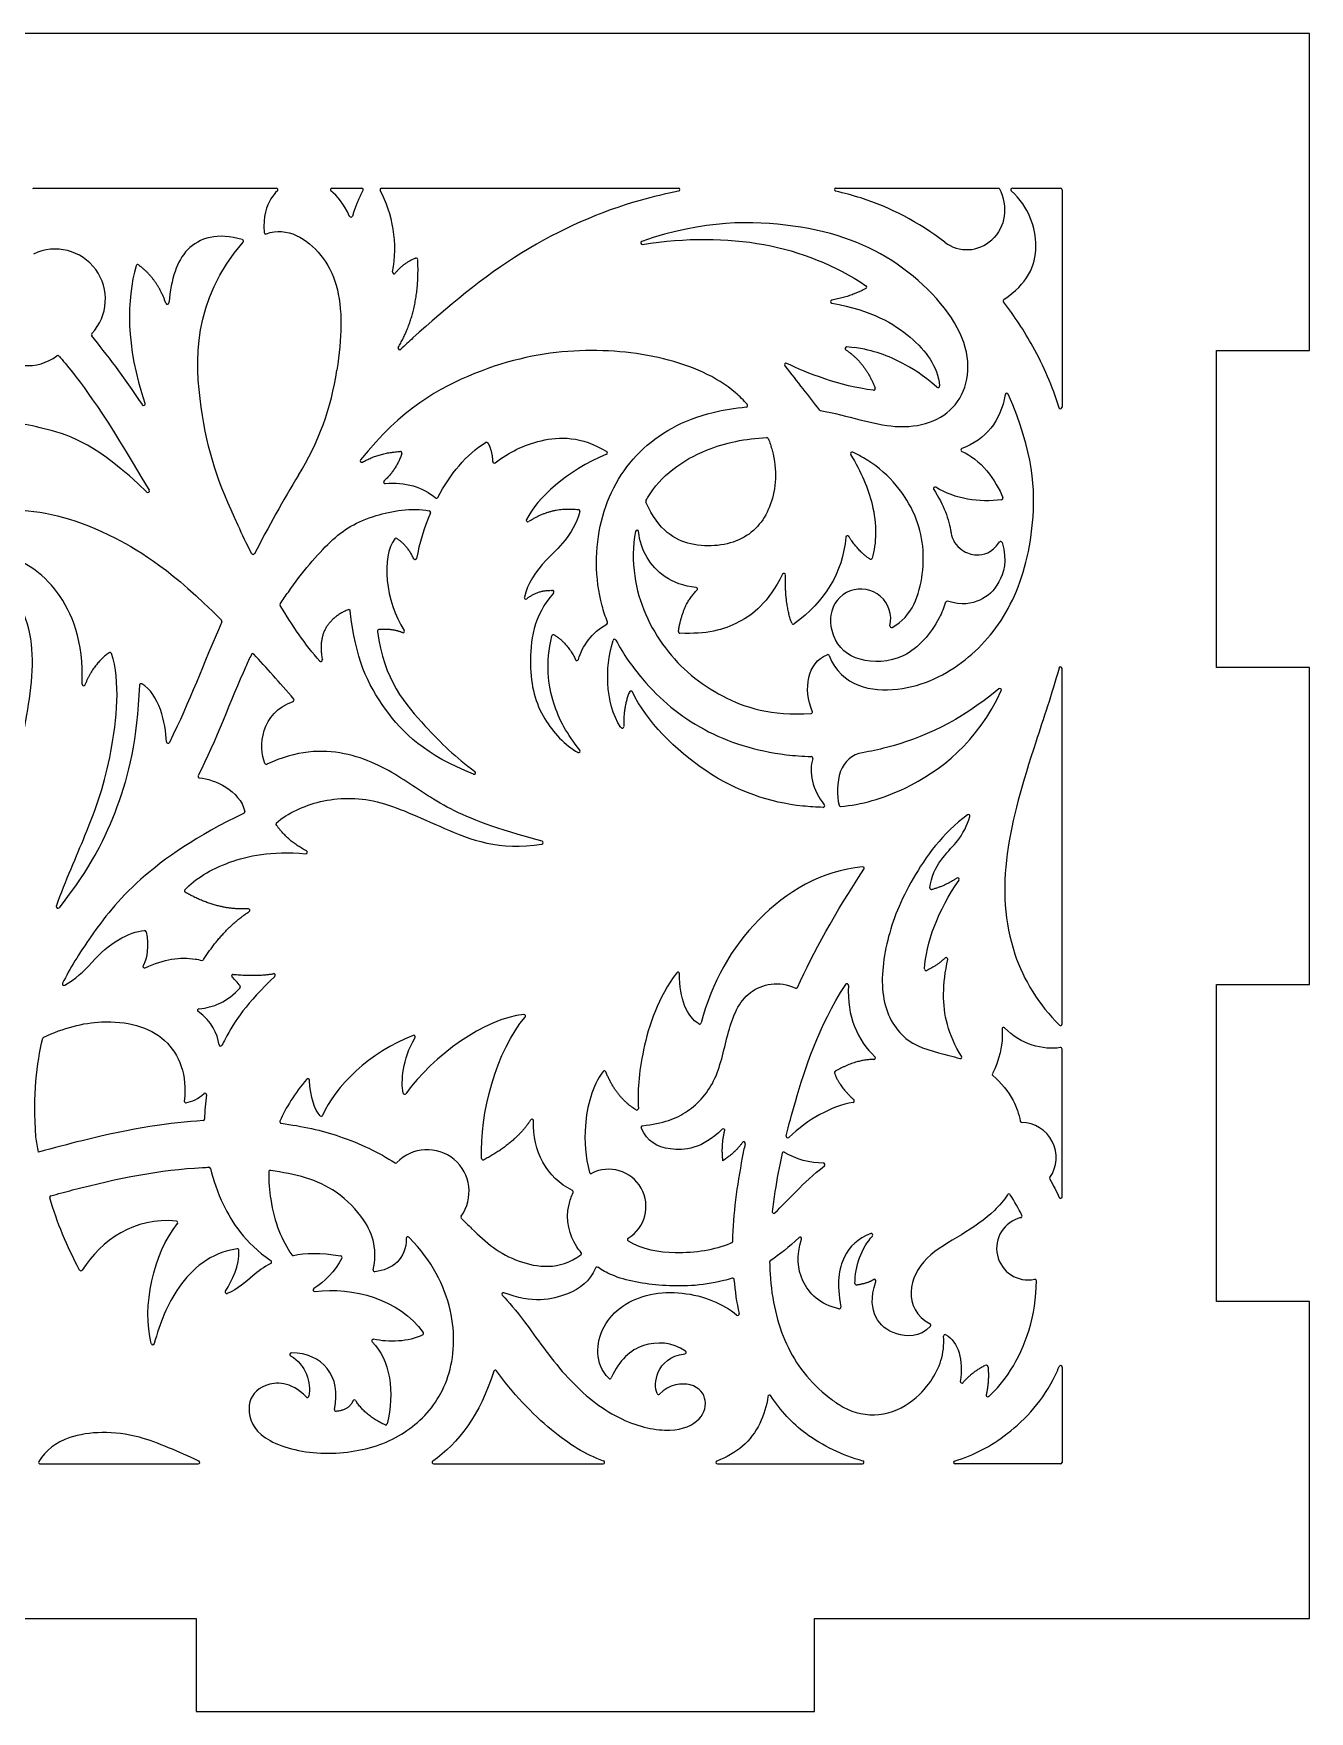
# Model space of a CAD drawing. Header units: millimetres. Extents: x -155 to 473, y -331 to 153.
# Drawn here: x 48.3 to 130.8, y -97.1 to 11.4 of the extents above; entities that cross this region are included whole.
import ezdxf

# ---------------------------------------------------------------- set-up
doc = ezdxf.new("R2010")
doc.units = ezdxf.units.MM
doc.header["$MEASUREMENT"] = 0
doc.layers.add('Layer 03', color=5, linetype='Continuous')

msp = doc.modelspace()

# ---------------------------------------------------------------- linework, layer by layer
at = {"layer": 'Layer 03'}
for p, q in [((130.81, 11.37), (-139.19, 11.37)), ((130.81, -9.13), (130.81, 11.37)), ((48.32, 1.37), (63.99, 1.37)), ((67.59, 1.37), (69.52, 1.37)), ((70.8, 1.37), (90, 1.37)), ((100.19, 1.37), (110.74, 1.37)), ((111.6, 1.37), (114.71, 1.37)), ((114.81, 1.27), (114.81, -12.8)), ((124.81, -29.63), (124.81, -9.13)), ((124.81, -9.13), (130.81, -9.13)), ((114.81, -52.68), (114.81, -29.69)), ((130.81, -29.63), (124.81, -29.63)), ((130.81, -50.13), (130.81, -29.63)), ((124.81, -70.63), (124.81, -50.13)), ((124.81, -50.13), (130.81, -50.13)), ((114.81, -63.85), (114.81, -54.3)), ((130.81, -70.63), (124.81, -70.63)), ((130.81, -91.13), (130.81, -70.63)), ((114.81, -74.87), (114.81, -81.03)), ((48.72, -81.13), (58.94, -81.13)), ((74.17, -81.13), (85.13, -81.13)), ((92.52, -81.13), (101.9, -81.13)), ((114.71, -81.13), (107.89, -81.13)), ((15.81, -91.13), (58.81, -91.13)), ((58.81, -91.13), (58.81, -97.13)), ((98.81, -97.13), (98.81, -91.13)), ((98.81, -91.13), (130.81, -91.13)), ((58.81, -97.13), (98.81, -97.13))]:
    msp.add_line(p, q, dxfattribs=at)
for centre, radius, start, end in [((48.32, 1.27), 0.1, 90, 148.2015), ((63.99, 1.27), 0.1, 311.7888, 90), ((67.59, 1.27), 0.1, 90, 232.4668), ((69.52, 1.27), 0.1, 330.3078, 90), ((70.8, 1.27), 0.1, 90, 208.4613), ((90, 1.27), 0.1, 280.6642, 90), ((100.19, 1.27), 0.1, 90, 257.5491), ((111.6, 1.27), 0.1, 90, 227.9545), ((114.71, 1.27), 0.1, 0, 90), ((68.82, -0.41), 0.1, 204.4991, 343.8139), ((61.77, -2.06), 0.1, 319.1226, 73.4499), ((63.31, -1.49), 0.1, 184.3287, 290.4892), ((87.66, -2.17), 0.1, 109.0751, 278.7732), ((108.66, -0.27), 2.34, 232.281, 313.3723), ((49.7, -5.81), 3.24, 316.7731, 115.6599), ((73.04, -3.26), 0.1, 3.0554, 110.6864), ((55.02, -3.67), 0.1, 54.6417, 164.7683), ((71.61, -4.07), 0.1, 169.0065, 321.9247), ((47.88, -6.87), 3.24, 146.5774, 306.4296), ((102.08, -5.02), 0.1, 300.4479, 56.5179), ((56.95, -6.04), 0.1, 199.1009, 354.3071), ((99.94, -5.97), 0.1, 100.6718, 259.8342), ((111.1, -5.92), 0.1, 124.4145, 217.5892), ((52.13, -8.1), 0.1, 136.7731, 218.706), ((49.86, -9.55), 0.1, 40.3209, 126.4296), ((71.97, -8.98), 0.1, 149.3574, 313.3472), ((100.88, -9), 0.1, 85.3307, 236.3787), ((50.12, -7.75), 17.99, 328.3115, 351.5062), ((96.97, -10.05), 0.1, 63.7431, 217.0263), ((102.63, -11.6), 0.1, 263.0923, 20.6532), ((106.79, -11.43), 0.1, 228.0296, 6.323), ((111.24, -11.99), 0.1, 23.6628, 169.8951), ((55.41, -12.58), 0.1, 213.5038, 19.0143), ((94.38, -12.69), 0.1, 275.3434, 41.0957), ((99.18, -12.9), 0.1, 217.8195, 259.2663), ((114.71, -12.8), 0.1, 197.2008, 0), ((77.58, -15.17), 0.1, 33.809, 120.8077), ((95.71, -14.86), 0.1, 21.773, 92.5887), ((69.51, -16.26), 0.1, 141.1656, 298.9631), ((72.02, -15.76), 0.1, 341.8229, 92.6223), ((85.31, -15.75), 0.1, 292.3494, 58.3658), ((101.23, -15.8), 0.1, 65.6545, 210.9052), ((108.36, -15.57), 0.1, 109.7366, 250.0749), ((78.09, -16.31), 0.1, 183.8018, 306.6995), ((55.69, -18.22), 0.1, 225.7959, 30.3786), ((71.03, -17.64), 0.1, 132.0193, 275.9664), ((106.59, -18.06), 0.1, 58.8678, 213.0083), ((73.87, -19.59), 0.1, 336.7378, 79.4674), ((74.35, -18.58), 0.1, 229.1006, 332.101), ((83.53, -19.52), 0.1, 344.5999, 82.5865), ((87.99, -18.89), 0.1, 152.1086, 204.5989), ((110.89, -18.68), 0.1, 277.8046, 20.6676), ((80.26, -20.1), 0.1, 152.8387, 303.0849), ((71.73, -21.37), 0.1, 59.07, 142.7137), ((87.32, -20.85), 0.1, 6.5957, 169.3321), ((100.93, -21.21), 0.1, 33.6021, 174.6044), ((109.34, -20.61), 1.74, 189.6255, 234.5389), ((110.84, -21.57), 0.1, 16.4759, 145.2782), ((62.49, -22.22), 0.1, 206.6107, 332.7532), ((72.97, -22.55), 0.1, 205.2763, 350.1642), ((102.43, -22.53), 0.1, 236.5248, 343.2697), ((96.83, -23.64), 0.1, 358.0737, 152.5243), ((81.85, -24.74), 0.1, 317.6123, 87.4937), ((91.13, -24.55), 0.1, 314.2013, 84.4176), ((101.79, -26.49), 1.94, 347.0207, 172.5384), ((64.32, -25.57), 0.1, 146.3133, 211.1931), ((68.68, -25.98), 0.1, 5.8878, 112.8598), ((80.13, -25.1), 0.1, 166.6476, 309.1446), ((107.38, -25.44), 0.1, 72.4018, 162.0216), ((60.38, -26.64), 0.1, 336.2753, 44.9029), ((85.33, -26.73), 0.1, 298.9763, 21.5698), ((97.42, -26.73), 0.1, 199.4735, 306.3404), ((103.78, -26.95), 0.1, 167.0207, 298.4499), ((70.63, -27.28), 0.1, 94.8941, 187.0788), ((72.19, -27.28), 0.1, 247.8434, 33.7997), ((81.91, -27.61), 0.1, 59.8979, 167.1151), ((85.87, -27.9), 0.1, 28.0153, 163.3182), ((90.1, -27.31), 0.1, 171.4376, 267.3211), ((53.23, -28.76), 0.1, 19.1856, 125.7), ((62.47, -28.83), 0.1, 42.5333, 154.2778), ((66.87, -29.15), 0.1, 220.9335, 10.983), ((83.44, -29.08), 0.1, 206.4452, 344.2075), ((99.65, -28.89), 0.1, 22.347, 111.9871), ((114.71, -29.69), 0.1, 0, 164.5274), ((51.53, -30.71), 0.1, 177.3374, 338.6289), ((55.24, -30.78), 0.1, 60.4453, 177.6291), ((86.93, -31.25), 0.1, 25.8679, 157.5996), ((110.79, -31.08), 0.1, 335.7068, 130.3119), ((65.04, -31.74), 0.1, 288.432, 40.5961), ((98.57, -32.5), 0.1, 273.4402, 23.0973), ((86.37, -33.46), 0.1, 213.8188, 2.8801), ((56.99, -34.43), 0.1, 181.3059, 333.7218), ((83.55, -35.03), 0.1, 241.892, 39.1589), ((98.59, -35.49), 0.1, 342.2497, 88.6649), ((102.21, -36.93), 1.82, 99.7845, 160.8296), ((59.03, -36.67), 0.1, 153.0698, 265.7414), ((63.35, -35.79), 0.1, 203.3949, 295.602), ((76.78, -36.43), 0.1, 248.7955, 53.7262), ((61.86, -38.95), 0.1, 295.7546, 13.9041), ((99.36, -38.57), 0.1, 269.7008, 38.6449), ((100.49, -38.52), 0.1, 192.6796, 275.2709), ((64.07, -39.74), 0.1, 130.2907, 215.586), ((108.76, -39.24), 0.1, 339.7509, 125.7872), ((81.16, -40.95), 0.1, 279.5609, 75.0819), ((65.9, -41.57), 0.1, 265.037, 63.5409), ((101.92, -42.62), 0.1, 326.2446, 95.2545), ((108.06, -43.33), 0.1, 324.3028, 124.0426), ((58.15, -44.07), 0.1, 136.963, 240.0517), ((106.36, -43.89), 0.1, 173.1976, 284.887), ((49.86, -45.1), 0.1, 159.9794, 322.0687), ((62.19, -45.33), 0.1, 303.0434, 93.4121), ((55.47, -46.74), 0.1, 12.1745, 93.4895), ((46.71, -44.06), 7.09, 300.4816, 319.0746), ((59.21, -48.47), 0.1, 255.9378, 327.9544), ((107.32, -48.48), 0.1, 348.2362, 134.4955), ((55.47, -48.96), 0.1, 151.9041, 295.1482), ((61.2, -49.57), 0.1, 84.5672, 226.5366), ((63.83, -49.52), 0.1, 313.7394, 99.3885), ((89.97, -49.43), 0.1, 358.979, 142.4769), ((106.02, -49.13), 0.1, 177.2069, 296.2949), ((50.26, -50.09), 0.1, 153.5609, 300.4816), ((61.57, -50.28), 0.1, 318.5832, 38.0477), ((97.61, -50.27), 0.1, 243.8135, 335.4003), ((100.9, -50.18), 0.1, 356.3876, 147.3503), ((59, -51.79), 0.1, 94.3148, 233.9027), ((80.02, -52.17), 0.1, 318.9012, 95.4491), ((91.37, -52.59), 0.1, 239.3064, 345.3633), ((111.03, -53), 0.1, 43.7278, 185.3094), ((114.71, -52.68), 0.1, 225.3044, 360), ((48.99, -53.63), 0.1, 115.4631, 166.3638), ((60.39, -54.01), 0.1, 189.353, 334.7005), ((72.88, -53.51), 0.1, 329.6052, 111.1495), ((114.71, -54.3), 0.1, 0, 99.1147), ((102.64, -54.87), 0.1, 270.7017, 47.0205), ((108.23, -54.82), 0.1, 252.3182, 33.3179), ((66.04, -56.31), 0.1, 2.0863, 139.5211), ((85.21, -55.81), 0.1, 22.2819, 143.1307), ((100.19, -55.82), 0.1, 120.2351, 199.1769), ((110.4, -55.94), 0.1, 152.7941, 230.3869), ((59.38, -57.26), 0.1, 351.0283, 131.6577), ((72.29, -57.13), 0.1, 190.2713, 324.1766), ((58.14, -57.67), 0.1, 173.1245, 277.8615), ((87.31, -58.15), 0.1, 238.2711, 3.4429), ((101.28, -57.66), 0.1, 279.3868, 47.7028), ((59.25, -58.83), 0.1, 273.1815, 359.5153), ((64.32, -59), 0.1, 156.3739, 262.5908), ((66.9, -58.55), 0.1, 221.2747, 337.4761), ((80.52, -58.94), 0.1, 358.9867, 146.9471), ((87.68, -59.36), 0.1, 96.2801, 204.8624), ((92.9, -59.56), 0.1, 345.7259, 135.1011), ((112.21, -58.94), 0.1, 191.3542, 268.9032), ((112.16, -61.31), 2.27, 325.2179, 88.9032), ((94.23, -60.4), 0.1, 348.1489, 144.0973), ((97.07, -59.94), 0.1, 166.0822, 312.9005), ((71.72, -61.58), 0.1, 237.6431, 316.1743), ((73.75, -63.52), 2.71, 324.1187, 136.1743), ((77.37, -61.37), 0.1, 182.9536, 297.8123), ((96.8, -61.06), 0.1, 59.1804, 167.5314), ((99.38, -61.77), 0.1, 308.734, 92.1289), ((59.64, -62.04), 0.1, 13.7812, 91.9731), ((63.61, -62.24), 0.1, 81.7183, 178.8353), ((64.16, -68.8), 6.41, 54.7671, 74.3268), ((84.34, -62.25), 0.1, 194.0562, 297.3353), ((85.49, -64.48), 2.41, 301.6111, 117.3353), ((114.11, -62.66), 0.1, 145.2179, 209.8265), ((49.44, -63.89), 0.1, 105.6435, 196.8169), ((83.1, -63.54), 0.1, 333.1314, 63.7782), ((111.37, -63.77), 0.1, 33.9858, 146.9053), ((114.71, -63.85), 0.1, 203.5783, 360), ((96.17, -64.83), 0.1, 173.5366, 314.1167), ((112.13, -65.11), 0.1, 283.1811, 25.1714), ((57.52, -65.53), 0.1, 320.8706, 83.9555), ((76.03, -65.17), 0.1, 144.1187, 225.3415), ((112.62, -67.19), 2.04, 103.1811, 281.6591), ((61.48, -67.32), 0.1, 2.5849, 98.1599), ((72.5, -66.54), 0.1, 44.5713, 180.6415), ((86.8, -66.62), 0.1, 121.6111, 237.2433), ((93.42, -66.73), 0.1, 292.4544, 358.8362), ((97.87, -66.56), 0.1, 343.4765, 134.2919), ((102.48, -66.32), 0.1, 316.8344, 111.6315), ((63.59, -68.08), 0.1, 297.2494, 54.4537), ((65.08, -67.55), 0.1, 213.8743, 282.0603), ((68.15, -67.77), 0.1, 331.9078, 80.0186), ((83.63, -67.53), 0.1, 306.3479, 39.4981), ((96, -68.07), 0.1, 122.9349, 181.0717), ((51.36, -68.54), 0.1, 208.4659, 326.6815), ((70.36, -68.6), 0.1, 166.9936, 276.3067), ((84.72, -68.5), 0.1, 56.6016, 157.8709), ((93.51, -69.22), 0.1, 5.4554, 106.6189), ((102.67, -69.29), 0.1, 341.4053, 122.4866), ((113.05, -69.29), 0.1, 359.9474, 101.6591), ((60.78, -70.01), 0.1, 146.7876, 291.8861), ((66.48, -69.87), 0.1, 122.9349, 277.3391), ((78.68, -70.15), 0.1, 68.7272, 224.2896), ((101.52, -69.46), 0.1, 181.2383, 277.7996), ((93.84, -71.43), 0.1, 230.2012, 11.4416), ((100.4, -71), 0.1, 258.4052, 10.0999), ((73.42, -72.69), 0.1, 297.1686, 36.0697), ((106.23, -72.15), 0.1, 317.1619, 62.6861), ((56.01, -73.32), 0.1, 194.8447, 344.9105), ((70.26, -73.17), 0.1, 78.2815, 226.4044), ((107.25, -72.86), 0.1, 60.7456, 183.5313), ((64.97, -74.05), 0.1, 90.3576, 239.478), ((90.4, -73.91), 0.1, 275.2647, 55.0395), ((109.92, -74.84), 0.1, 5.6504, 115.3584), ((114.71, -74.87), 0.1, 0, 157.9616), ((78.16, -75.16), 0.1, 34.91, 162.3697), ((85.57, -75.52), 0.1, 224.5195, 335.4434), ((108.33, -75.8), 0.1, 171.1056, 320.1518), ((66, -76.73), 0.1, 223.7975, 349.9961), ((69.04, -77.09), 0.1, 32.9147, 156.9816), ((88.71, -76.55), 0.1, 200.0082, 316.0104), ((95.89, -76.77), 0.1, 33.1985, 172.5452), ((110, -76.68), 0.1, 167.6322, 312.1558), ((67.85, -77.63), 0.1, 168.1264, 275.2742), ((102.58, -73.97), 3.98, 236.5913, 306.0852), ((71.07, -78.5), 0.1, 246.5164, 345.6908), ((48.72, -81.03), 0.1, 150.633, 270), ((58.94, -81.03), 0.1, 270, 66.1365), ((74.17, -81.03), 0.1, 124.7426, 270), ((85.13, -81.03), 0.1, 270, 70.423), ((92.52, -81.03), 0.1, 110.6212, 270), ((101.9, -81.03), 0.1, 270, 74.6943), ((107.89, -81.03), 0.1, 106.3037, 270), ((114.71, -81.03), 0.1, 270, 0)]:
    msp.add_arc(centre, radius, start, end, dxfattribs=at)
for points, knots in [([(64.06, 1.19), (63.91, 1.05), (63.46, 0.51), (63.13, -0.43), (63.21, -1.5)], [2144.690807, 2144.690807, 2144.690807, 2144.690807, 2145.695254, 2147.992646, 2147.992646, 2147.992646, 2147.992646]), ([(90.01, 1.17), (89.19, 1.01), (85.82, 0.22), (79.76, -2.39), (74.71, -6.58), (72.3, -8.81), (72.04, -9.05)], [765.56584, 765.56584, 765.56584, 765.56584, 768.354658, 776.842623, 785.330588, 786.380457, 786.380457, 786.380457, 786.380457]), ([(107.23, -2.13), (105.52, -0.8), (103.17, 0.39), (100.72, 1.05), (100.17, 1.17)], [316.479985, 316.479985, 316.479985, 316.479985, 323.864315, 325.948767, 325.948767, 325.948767, 325.948767]), ([(111.05, -5.84), (112.56, -4.8), (113.6, -2.74), (112.69, 0.15), (111.53, 1.19)], [237.406806, 237.406806, 237.406806, 237.406806, 242.282418, 246.544794, 246.544794, 246.544794, 246.544794]), ([(99.16, -13), (100.98, -13.34), (104.32, -14.58), (108.48, -13.2), (109.29, -8.38), (104.38, -3.06), (98.27, -0.75), (91.65, -0.68), (87.63, -2.07)], [1007.44529, 1007.44529, 1007.44529, 1007.44529, 1013.396187, 1019.950998, 1026.50581, 1033.060621, 1039.615432, 1045.667005, 1045.667005, 1045.667005, 1045.667005]), ([(61.79, -1.96), (60.21, -1.49), (57.91, -2.15), (57.2, -4.47), (57.05, -6.05)], [2196.34974, 2196.34974, 2196.34974, 2196.34974, 2200.399784, 2204.178365, 2204.178365, 2204.178365, 2204.178365]), ([(62.4, -22.27), (62.08, -21.64), (60.36, -18.02), (58.89, -13.87), (58.55, -5.92), (61.84, -2.12)], [2173.500449, 2173.500449, 2173.500449, 2173.500449, 2175.60632, 2185.929996, 2196.150201, 2196.150201, 2196.150201, 2196.150201]), ([(63.35, -1.58), (64.68, -1.09), (67.37, -2.72), (68.37, -6.14), (68.07, -9.35), (67.91, -10.41)], [2148.177931, 2148.177931, 2148.177931, 2148.177931, 2153.721946, 2159.436628, 2161.94821, 2161.94821, 2161.94821, 2161.94821]), ([(99.92, -6.07), (102.52, -6.54), (105.35, -8.22), (106.75, -10.13), (106.89, -11.42)], [1064.238309, 1064.238309, 1064.238309, 1064.238309, 1069.05698, 1073.919966, 1073.919966, 1073.919966, 1073.919966]), ([(114.62, -12.83), (114.19, -11.44), (113.19, -9.11), (111.73, -6.9), (111.02, -5.98)], [264.408416, 264.408416, 264.408416, 264.408416, 269.09487, 272.782065, 272.782065, 272.782065, 272.782065]), ([(49.94, -9.49), (50.07, -9.64), (51.46, -11.31), (52.83, -13.16), (55.77, -18.17)], [4048.428585, 4048.428585, 4048.428585, 4048.428585, 4048.930999, 4053.808042, 4053.808042, 4053.808042, 4053.808042]), ([(94.46, -12.62), (94.22, -12.35), (92.84, -10.97), (89.2, -9.4), (83.27, -8.88), (77.17, -10.07), (72.07, -12.92), (69.44, -16.2)], [1498.111236, 1498.111236, 1498.111236, 1498.111236, 1499.344407, 1504.773567, 1510.202727, 1515.631887, 1520.831617, 1520.831617, 1520.831617, 1520.831617]), ([(106.72, -11.5), (105.82, -10.69), (104.27, -9.8), (103, -9.27), (101.8, -8.97), (100.88, -8.9)], [987.933578, 987.933578, 987.933578, 987.933578, 990.243412, 992.710435, 994.872307, 994.872307, 994.872307, 994.872307]), ([(85.42, -26.69), (85.28, -26.35), (84.58, -24.25), (84.61, -19.95), (87.14, -15.37), (90.84, -13.31), (93.65, -12.85), (94.39, -12.78)], [1474.645699, 1474.645699, 1474.645699, 1474.645699, 1475.963887, 1482.518698, 1489.073509, 1495.62832, 1497.891757, 1497.891757, 1497.891757, 1497.891757]), ([(99.74, -28.85), (100.57, -30.88), (104.44, -31.56), (108.78, -29.35), (111.7, -25.81), (113.2, -20.7), (112.99, -15.73), (111.33, -11.95)], [1972.35289, 1972.35289, 1972.35289, 1972.35289, 1977.574821, 1982.872896, 1988.17097, 1993.469044, 1998.62629, 1998.62629, 1998.62629, 1998.62629]), ([(55.62, -18.29), (52.43, -15.19), (48.89, -14.07), (46.71, -13.67), (45.48, -13.76)], [4054.095293, 4054.095293, 4054.095293, 4054.095293, 4060.035044, 4066.079447, 4066.079447, 4066.079447, 4066.079447]), ([(78.15, -16.39), (79.07, -15.71), (80.91, -14.73), (83.72, -14.65), (85.36, -15.66)], [1536.845362, 1536.845362, 1536.845362, 1536.845362, 1540.818891, 1544.873333, 1544.873333, 1544.873333, 1544.873333]), ([(87.9, -18.85), (87.93, -18.78), (88.78, -17.26), (91.35, -15.43), (94.35, -14.82), (95.71, -14.76)], [301.99593, 301.99593, 301.99593, 301.99593, 302.217477, 307.223859, 311.111945, 311.111945, 311.111945, 311.111945]), ([(95.81, -14.82), (95.91, -15.08), (96.43, -16.64), (96.21, -19.26), (94.39, -21.61), (90.84, -22.02), (88.75, -20.8), (87.9, -18.94)], [311.235541, 311.235541, 311.235541, 311.235541, 312.289504, 317.718665, 323.147825, 328.576986, 333.583666, 333.583666, 333.583666, 333.583666]), ([(101.14, -15.85), (101.81, -16.97), (102.86, -19.37), (102.81, -21.61), (102.53, -22.56)], [2063.414553, 2063.414553, 2063.414553, 2063.414553, 2067.270322, 2072.043353, 2072.043353, 2072.043353, 2072.043353]), ([(103.83, -27.04), (105.14, -26.32), (106.09, -23.45), (105.64, -19.52), (103.28, -16.72), (101.51, -15.82), (101.27, -15.71)], [2047.606147, 2047.606147, 2047.606147, 2047.606147, 2052.370287, 2057.376669, 2062.383051, 2063.161043, 2063.161043, 2063.161043, 2063.161043]), ([(39.36, -25.66), (39.02, -25.07), (38.92, -22.92), (40.92, -19.9), (47.27, -19.04), (52.51, -20.38), (57.26, -23.37), (60.45, -26.57)], [2811.128712, 2811.128712, 2811.128712, 2811.128712, 2815.182727, 2822.862115, 2830.541503, 2838.220892, 2843.621387, 2843.621387, 2843.621387, 2843.621387]), ([(64.24, -25.52), (64.42, -25.25), (65.5, -23.69), (67.55, -21.19), (69.83, -19.79), (72.74, -19.28), (73.89, -19.49)], [1108.322848, 1108.322848, 1108.322848, 1108.322848, 1109.324871, 1114.48013, 1119.635389, 1123.72159, 1123.72159, 1123.72159, 1123.72159]), ([(83.62, -19.55), (83.18, -21.15), (81.31, -22.56), (80.24, -24.2), (80.04, -25.07)], [1555.76725, 1555.76725, 1555.76725, 1555.76725, 1559.341875, 1562.625466, 1562.625466, 1562.625466, 1562.625466]), ([(87.22, -20.83), (87.05, -21.77), (87.01, -24.57), (88.92, -28.66), (92.59, -31.69), (95.99, -32.76), (98.58, -32.6)], [1949.602609, 1949.602609, 1949.602609, 1949.602609, 1952.336793, 1957.343176, 1962.349558, 1967.265334, 1967.265334, 1967.265334, 1967.265334]), ([(91.14, -24.45), (89.5, -24.29), (88, -22.99), (87.49, -21.46), (87.42, -20.84)], [1943.230777, 1943.230777, 1943.230777, 1943.230777, 1947.184884, 1949.31858, 1949.31858, 1949.31858, 1949.31858]), ([(110.94, -21.54), (111.29, -22.74), (110.77, -24.37), (109.64, -25.35), (108.34, -25.64), (107.41, -25.34)], [2019.85045, 2019.85045, 2019.85045, 2019.85045, 2022.097445, 2024.469335, 2026.764372, 2026.764372, 2026.764372, 2026.764372]), ([(108.33, -22.02), (108.66, -22.25), (109.39, -22.45), (110.26, -22.23), (110.76, -21.51)], [2016.431279, 2016.431279, 2016.431279, 2016.431279, 2017.710624, 2019.625647, 2019.625647, 2019.625647, 2019.625647]), ([(51.43, -30.7), (51.56, -27.92), (49.9, -24), (46.5, -22.11), (44.06, -22), (43.48, -22.53)], [2746.041224, 2746.041224, 2746.041224, 2746.041224, 2750.811807, 2756.06438, 2760.937141, 2760.937141, 2760.937141, 2760.937141]), ([(43.53, -22.7), (45.73, -23.19), (48.33, -26.02), (48.29, -31.35), (47.23, -35.35), (47.24, -39.14)], [2761.155414, 2761.155414, 2761.155414, 2761.155414, 2768.031486, 2775.083914, 2781.478822, 2781.478822, 2781.478822, 2781.478822]), ([(96.74, -23.6), (95.76, -25.47), (93.93, -26.94), (91.82, -27.49), (90.1, -27.41)], [2085.256677, 2085.256677, 2085.256677, 2085.256677, 2089.440987, 2093.835629, 2093.835629, 2093.835629, 2093.835629]), ([(81.93, -24.81), (80.62, -26.24), (80.18, -29.8), (80.99, -32.86), (82.67, -34.67), (83.51, -35.12)], [1448.099407, 1448.099407, 1448.099407, 1448.099407, 1452.233914, 1456.514027, 1460.203948, 1460.203948, 1460.203948, 1460.203948]), ([(76.75, -36.52), (73.64, -35.31), (70.62, -32.31), (69.1, -29.02), (68.78, -25.97)], [1149.655875, 1149.655875, 1149.655875, 1149.655875, 1156.710755, 1164.17182, 1164.17182, 1164.17182, 1164.17182]), ([(107.28, -25.41), (107.17, -25.76), (106.59, -27.15), (104.7, -29.31), (101.51, -29.34), (100.1, -28.18), (99.81, -26.72), (99.87, -26.24)], [2026.920788, 2026.920788, 2026.920788, 2026.920788, 2028.114118, 2031.902051, 2035.689985, 2039.477919, 2041.105523, 2041.105523, 2041.105523, 2041.105523]), ([(70.53, -27.29), (70.92, -30.38), (73.65, -33.57), (75.59, -35.43), (76.84, -36.35)], [1137.845703, 1137.845703, 1137.845703, 1137.845703, 1143.990235, 1149.368017, 1149.368017, 1149.368017, 1149.368017]), ([(83.63, -34.97), (82.79, -33.93), (81.73, -32.03), (81.4, -29.39), (81.81, -27.58)], [1460.47843, 1460.47843, 1460.47843, 1460.47843, 1464.371871, 1468.579458, 1468.579458, 1468.579458, 1468.579458]), ([(86.28, -33.51), (85.73, -32.69), (85.3, -30.94), (85.47, -28.91), (85.78, -27.88)], [683.726465, 683.726465, 683.726465, 683.726465, 687.436285, 690.338748, 690.338748, 690.338748, 690.338748]), ([(85.96, -27.86), (86.44, -28.77), (88.09, -31.1), (91.41, -33.88), (95.49, -35.18), (98.04, -35.37), (98.6, -35.39)], [690.574896, 690.574896, 690.574896, 690.574896, 694.274775, 700.829586, 707.384396, 709.13272, 709.13272, 709.13272, 709.13272]), ([(49.77, -45.06), (50.38, -43.37), (52.04, -39.66), (53.4, -35.68), (53.94, -30.49), (53.33, -28.72)], [2872.054439, 2872.054439, 2872.054439, 2872.054439, 2877.991476, 2886.397612, 2894.610999, 2894.610999, 2894.610999, 2894.610999]), ([(62.38, -28.79), (62.26, -29.04), (61.21, -31.29), (60.07, -34.41), (58.94, -36.62)], [1228.484125, 1228.484125, 1228.484125, 1228.484125, 1229.142751, 1234.191515, 1234.191515, 1234.191515, 1234.191515]), ([(114.62, -29.67), (114.15, -31.34), (112.65, -35.76), (110.86, -41.75), (111.16, -47.92), (113.3, -51.43), (114.64, -52.75)], [525.300014, 525.300014, 525.300014, 525.300014, 530.12951, 538.617476, 547.105441, 554.084199, 554.084199, 554.084199, 554.084199]), ([(55.14, -30.77), (54.99, -34.32), (53.93, -38.71), (52.02, -42.5), (49.94, -45.16)], [2855.891779, 2855.891779, 2855.891779, 2855.891779, 2864.000356, 2871.77154, 2871.77154, 2871.77154, 2871.77154]), ([(99.36, -38.67), (98.92, -38.66), (96.35, -38.51), (91.75, -36.97), (87.92, -33.07), (87.02, -31.21)], [713.08049, 713.08049, 713.08049, 713.08049, 714.706861, 722.624853, 730.270472, 730.270472, 730.270472, 730.270472]), ([(100.49, -38.62), (101.83, -38.49), (105.34, -37.56), (109.37, -34.44), (110.88, -31.12)], [177.296968, 177.296968, 177.296968, 177.296968, 182.191979, 189.807313, 189.807313, 189.807313, 189.807313]), ([(110.72, -31), (108.2, -33.14), (105.15, -34.46), (102.41, -35.05), (101.9, -35.14)], [190.07715, 190.07715, 190.07715, 190.07715, 196.357912, 197.832525, 197.832525, 197.832525, 197.832525]), ([(81.18, -40.85), (78.17, -40.05), (74.83, -38.75), (72.21, -36.76), (68.65, -34.86), (65.28, -34.98), (63.39, -35.88)], [1305.448344, 1305.448344, 1305.448344, 1305.448344, 1310.238345, 1315.250206, 1320.262067, 1325.195082, 1325.195082, 1325.195082, 1325.195082]), ([(61.91, -39.04), (55.78, -42), (52.3, -46.4), (50.63, -49.11), (50.17, -50.04)], [1238.683223, 1238.683223, 1238.683223, 1238.683223, 1247.245531, 1251.916667, 1251.916667, 1251.916667, 1251.916667]), ([(64, -39.67), (64.74, -39.04), (66.79, -38.07), (70.44, -37.96), (74.47, -39.93), (78.43, -41.51), (81.17, -41.05)], [1286.57049, 1286.57049, 1286.57049, 1286.57049, 1291.171786, 1295.918796, 1300.665806, 1305.176909, 1305.176909, 1305.176909, 1305.176909]), ([(108.7, -39.16), (107.08, -40.33), (104.82, -43.54), (103.36, -47.2), (102.93, -51.29), (104.66, -54.09), (106.86, -54.53), (107.97, -54.84), (108.2, -54.92)], [525.0235, 525.0235, 525.0235, 525.0235, 528.096754, 531.333737, 534.570719, 537.807701, 541.044684, 541.911159, 541.911159, 541.911159, 541.911159]), ([(106.26, -43.88), (106.44, -42.39), (108.23, -40.94), (108.65, -39.83), (108.85, -39.27)], [518.876746, 518.876746, 518.876746, 518.876746, 522.016649, 524.768618, 524.768618, 524.768618, 524.768618]), ([(58.08, -44), (58.74, -43.29), (60.66, -42.11), (63.61, -41.48), (65.89, -41.67)], [1274.690159, 1274.690159, 1274.690159, 1274.690159, 1279.170758, 1283.44419, 1283.44419, 1283.44419, 1283.44419]), ([(101.91, -42.52), (99.26, -42.76), (94.67, -45.54), (92.16, -49.98), (91.47, -52.61)], [2065.908321, 2065.908321, 2065.908321, 2065.908321, 2073.81182, 2081.796607, 2081.796607, 2081.796607, 2081.796607]), ([(55.51, -49.05), (56.74, -48.47), (57.92, -48.31), (59.04, -48.53), (59.18, -48.57)], [1261.239719, 1261.239719, 1261.239719, 1261.239719, 1264.760798, 1265.266785, 1265.266785, 1265.266785, 1265.266785]), ([(108.31, -54.77), (107.88, -54.11), (107.04, -52.17), (107.08, -50.11), (107.42, -48.5)], [542.15725, 542.15725, 542.15725, 542.15725, 544.600486, 549.001218, 549.001218, 549.001218, 549.001218]), ([(63.9, -49.6), (62.1, -51.31), (61.18, -52.64), (60.55, -53.92), (60.48, -54.05)], [105.399802, 105.399802, 105.399802, 105.399802, 109.8724, 110.384369, 110.384369, 110.384369, 110.384369]), ([(89.89, -49.37), (88.68, -50.94), (87.49, -54.63), (87.35, -57.11), (87.41, -58.15)], [2086.078331, 2086.078331, 2086.078331, 2086.078331, 2090.78433, 2095.446708, 2095.446708, 2095.446708, 2095.446708]), ([(87.67, -59.26), (89.02, -59.11), (90.7, -58.5), (92.58, -56.38), (93.15, -53.12), (94.25, -50.32), (96.52, -49.85), (97.57, -50.36)], [2045.372147, 2045.372147, 2045.372147, 2045.372147, 2048.440332, 2051.610335, 2054.780337, 2057.95034, 2061.030704, 2061.030704, 2061.030704, 2061.030704]), ([(96.97, -59.91), (97.14, -59.22), (97.88, -56.5), (99.02, -52.93), (100.82, -50.13)], [292.836702, 292.836702, 292.836702, 292.836702, 294.6051, 299.470076, 299.470076, 299.470076, 299.470076]), ([(48.95, -53.54), (50.23, -52.92), (53.18, -52.19), (57.23, -53.21), (58.24, -56.02), (58.04, -57.66)], [254.006537, 254.006537, 254.006537, 254.006537, 258.093588, 263.566284, 268.905897, 268.905897, 268.905897, 268.905897]), ([(85.13, -55.75), (84.42, -56.69), (83.8, -59.1), (83.99, -61.28), (84.24, -62.28)], [2005.469989, 2005.469989, 2005.469989, 2005.469989, 2009.250681, 2012.386163, 2012.386163, 2012.386163, 2012.386163]), ([(110.33, -56.02), (110.87, -56.47), (111.65, -57.42), (112.02, -58.49), (112.11, -58.96)], [361.803987, 361.803987, 361.803987, 361.803987, 364.417379, 366.232132, 366.232132, 366.232132, 366.232132]), ([(59.26, -58.93), (57.16, -59.04), (54.13, -59.51), (49.61, -60.69), (48.62, -60.97)], [238.850925, 238.850925, 238.850925, 238.850925, 244.796153, 246.364428, 246.364428, 246.364428, 246.364428]), ([(64.31, -59.1), (65.66, -59.28), (68.41, -59.89), (70.62, -60.99), (71.67, -61.66)], [1115.61123, 1115.61123, 1115.61123, 1115.61123, 1119.987827, 1125.125858, 1125.125858, 1125.125858, 1125.125858]), ([(92.83, -59.49), (91.55, -60.77), (89.14, -60.98), (88.01, -60.29), (87.59, -59.4)], [2038.230239, 2038.230239, 2038.230239, 2038.230239, 2041.659346, 2045.182635, 2045.182635, 2045.182635, 2045.182635]), ([(93.52, -66.73), (93.56, -64.95), (93.84, -62.87), (94.27, -60.72), (94.33, -60.42)], [2027.782771, 2027.782771, 2027.782771, 2027.782771, 2032.93042, 2033.766538, 2033.766538, 2033.766538, 2033.766538]), ([(96.71, -61.04), (96.52, -61.89), (96.29, -63.13), (96.12, -64.39), (96.07, -64.82)], [112.517025, 112.517025, 112.517025, 112.517025, 114.815606, 116.028279, 116.028279, 116.028279, 116.028279]), ([(49.41, -63.8), (49.88, -63.66), (53.3, -62.74), (56.67, -62.07), (59.5, -61.95), (59.64, -61.94)], [874.118024, 874.118024, 874.118024, 874.118024, 875.135336, 881.583084, 881.925017, 881.925017, 881.925017, 881.925017]), ([(59.74, -62.02), (59.92, -62.76), (60.57, -64.68), (61.92, -66.76), (63.65, -68)], [882.061488, 882.061488, 882.061488, 882.061488, 884.719565, 888.517139, 888.517139, 888.517139, 888.517139]), ([(63.51, -62.24), (63.49, -62.88), (63.71, -65.18), (64.35, -66.65), (64.99, -67.61)], [2676.856846, 2676.856846, 2676.856846, 2676.856846, 2678.720488, 2684.086042, 2684.086042, 2684.086042, 2684.086042]), ([(70.26, -68.58), (70.54, -67.36), (70.1, -65.59), (68.58, -64.07), (67.86, -63.56)], [2666.274542, 2666.274542, 2666.274542, 2666.274542, 2669.979961, 2672.514852, 2672.514852, 2672.514852, 2672.514852]), ([(83.71, -67.47), (83.61, -67.35), (82.97, -66.47), (82.63, -65.14), (83.07, -63.84), (83.19, -63.58)], [1149.701125, 1149.701125, 1149.701125, 1149.701125, 1150.368986, 1154.422139, 1155.431263, 1155.431263, 1155.431263, 1155.431263]), ([(111.29, -63.72), (111.05, -64.08), (110.24, -65.04), (108.33, -66.34), (105.9, -67.66), (104.66, -69.93), (105.38, -71.6), (106.28, -72.06)], [1977.21978, 1977.21978, 1977.21978, 1977.21978, 1978.964841, 1982.201824, 1985.438807, 1988.675789, 1991.782735, 1991.782735, 1991.782735, 1991.782735]), ([(75.96, -65.25), (76.19, -65.47), (77.41, -66.68), (79.08, -68.15), (82.3, -68.64), (83.69, -67.61)], [1133.556725, 1133.556725, 1133.556725, 1133.556725, 1135.275448, 1142.999285, 1149.538547, 1149.538547, 1149.538547, 1149.538547]), ([(61.46, -67.22), (59.72, -67.47), (57.42, -69.52), (56.46, -72.02), (56.1, -73.35)], [896.494543, 896.494543, 896.494543, 896.494543, 901.095505, 905.420047, 905.420047, 905.420047, 905.420047]), ([(65.93, -76.8), (64.92, -75.75), (62.96, -75.88), (62, -77.19), (62.51, -79.38), (66.02, -80.63), (70.2, -80.31), (73.29, -78.65), (75.39, -75.74), (75.71, -71.23), (74.04, -67.97), (72.58, -66.48), (72.57, -66.47)], [2604.274257, 2604.274257, 2604.274257, 2604.274257, 2610.460498, 2616.908245, 2623.355993, 2629.803741, 2636.251488, 2642.699236, 2649.146983, 2655.594731, 2662.042479, 2662.103313, 2662.103313, 2662.103313, 2662.103313]), ([(86.75, -66.7), (87.63, -67.27), (90.18, -67.64), (92.37, -67.27), (93.43, -66.83), (93.46, -66.82)], [2020.148329, 2020.148329, 2020.148329, 2020.148329, 2023.400624, 2027.560987, 2027.666913, 2027.666913, 2027.666913, 2027.666913]), ([(100.38, -71.09), (99.17, -70.85), (97.75, -69.42), (97.64, -67.68), (97.96, -66.59)], [2010.694927, 2010.694927, 2010.694927, 2010.694927, 2013.977739, 2017.029565, 2017.029565, 2017.029565, 2017.029565]), ([(102.45, -66.23), (101.6, -66.56), (100.48, -67.65), (100.23, -69.46), (100.5, -70.98)], [2004.450199, 2004.450199, 2004.450199, 2004.450199, 2007.283882, 2010.499983, 2010.499983, 2010.499983, 2010.499983]), ([(63.63, -68.17), (63.18, -68.4), (62.36, -69.02), (61.54, -69.82), (60.82, -70.11)], [888.721699, 888.721699, 888.721699, 888.721699, 890.641104, 893.1999, 893.1999, 893.1999, 893.1999]), ([(95.9, -68.07), (95.9, -68.33), (95.98, -70.29), (96.73, -73.56), (98.61, -76.02), (100.17, -77.15), (100.39, -77.29)], [2018.750247, 2018.750247, 2018.750247, 2018.750247, 2019.506282, 2024.565638, 2029.624993, 2030.407615, 2030.407615, 2030.407615, 2030.407615]), ([(84.63, -68.46), (84.28, -69.33), (82.86, -70.35), (80.54, -70.77), (78.71, -70.06)], [781.551568, 781.551568, 781.551568, 781.551568, 784.898585, 789.029086, 789.029086, 789.029086, 789.029086]), ([(93.48, -69.12), (93.3, -69.18), (91.59, -69.64), (88.89, -69.69), (86.25, -69.24), (85.06, -68.6), (84.78, -68.41)], [840.698386, 840.698386, 840.698386, 840.698386, 841.185653, 845.238805, 849.291957, 850.665677, 850.665677, 850.665677, 850.665677]), ([(106.31, -72.22), (105.6, -72.98), (103.86, -72.84), (102.67, -71.86), (102.4, -70.42), (102.77, -69.33)], [1991.966909, 1991.966909, 1991.966909, 1991.966909, 1994.380852, 1996.895859, 1999.183178, 1999.183178, 1999.183178, 1999.183178]), ([(110.07, -76.76), (110.58, -76.3), (112.13, -74.49), (113.15, -71.51), (113.15, -69.29)], [1965.785048, 1965.785048, 1965.785048, 1965.785048, 1967.00592, 1969.74629, 1969.74629, 1969.74629, 1969.74629]), ([(78.6, -70.22), (79.03, -70.66), (80.1, -71.91), (82.57, -75.55), (85.89, -78.31), (89.33, -79.21), (91.44, -78.5), (91.98, -76.99), (91.06, -75.78), (89.41, -75.97), (88.78, -76.62)], [789.300594, 789.300594, 789.300594, 789.300594, 791.562529, 794.507436, 797.452344, 800.397251, 803.342159, 806.287067, 809.231974, 812.024903, 812.024903, 812.024903, 812.024903]), ([(85.49, -75.59), (84.58, -74.66), (84.69, -71.89), (87.99, -69.72), (91.73, -70.17), (93.32, -71.13), (93.78, -71.5)], [823.033825, 823.033825, 823.033825, 823.033825, 827.253453, 831.628369, 836.003286, 838.129965, 838.129965, 838.129965, 838.129965]), ([(90.46, -73.83), (89.61, -73.24), (87.51, -73.16), (86.19, -74.4), (85.66, -75.56)], [816.39897, 816.39897, 816.39897, 816.39897, 819.541628, 822.840226, 822.840226, 822.840226, 822.840226]), ([(104.93, -77.18), (105.57, -76.71), (106.7, -75.46), (107.23, -74.03), (107.15, -72.87)], [2035.238948, 2035.238948, 2035.238948, 2035.238948, 2037.408533, 2041.184654, 2041.184654, 2041.184654, 2041.184654]), ([(67.75, -77.61), (67.98, -76.51), (67.67, -74.78), (65.97, -73.94), (64.97, -73.95)], [2594.604454, 2594.604454, 2594.604454, 2594.604454, 2597.637987, 2600.437422, 2600.437422, 2600.437422, 2600.437422]), ([(88.62, -76.58), (88.49, -76.24), (88.45, -75.17), (89.46, -74.1), (90.41, -74.01)], [812.227365, 812.227365, 812.227365, 812.227365, 814.13623, 816.155017, 816.155017, 816.155017, 816.155017]), ([(107.86, -80.94), (109.09, -80.58), (111.47, -79.32), (113.73, -76.88), (114.55, -75.01), (114.62, -74.83)], [203.535683, 203.535683, 203.535683, 203.535683, 209.464853, 216.178273, 216.880444, 216.880444, 216.880444, 216.880444]), ([(85.16, -80.94), (83.98, -80.52), (81.76, -79.15), (79.22, -76.51), (78.24, -75.11)], [313.227427, 313.227427, 313.227427, 313.227427, 317.048593, 321.254057, 321.254057, 321.254057, 321.254057]), ([(95.79, -76.76), (95.63, -77.97), (94.81, -79.76), (93.11, -80.7), (92.48, -80.94)], [314.110869, 314.110869, 314.110869, 314.110869, 318.216949, 320.279453, 320.279453, 320.279453, 320.279453]), ([(101.93, -80.94), (100.62, -80.58), (98.33, -79.52), (96.61, -77.7), (95.97, -76.72)], [330.231889, 330.231889, 330.231889, 330.231889, 335.743742, 340.029922, 340.029922, 340.029922, 340.029922]), ([(58.98, -80.94), (57.65, -80.36), (54.74, -78.93), (50.62, -79.06), (49.05, -80.25), (48.64, -80.98)], [92.649257, 92.649257, 92.649257, 92.649257, 97.34323, 103.506679, 108.162615, 108.162615, 108.162615, 108.162615])]:
    msp.add_open_spline(points, degree=3, knots=knots, dxfattribs=at)
for points, degree in [([(68.73, -0.46), (68.36, 0.36), (67.94, 0.87), (67.52, 1.19)], 3), ([(69.6, 1.22), (69.18, 0.48), (68.92, -0.44)], 2), ([(71.51, -4.05), (71.87, -2.19), (71.53, -0.3), (70.71, 1.22)], 3), ([(110.74, 1.37), (111.36, 0.17), (111.16, -1.13), (110.27, -1.98)], 3), ([(87.67, -2.27), (93.34, -1.39), (98.12, -2.28), (102.13, -4.94)], 3), ([(73, -3.17), (72.2, -3.47), (71.69, -4.13)], 2), ([(54.92, -3.65), (54.33, -5.83), (54.22, -8.81), (55.5, -12.54)], 3), ([(56.85, -6.07), (56.29, -4.46), (55.07, -3.59)], 2), ([(71.88, -8.93), (73.31, -6.52), (73.14, -3.26)], 2), ([(102.13, -5.11), (101.26, -5.62), (99.92, -5.87)], 2), ([(55.33, -12.63), (54.13, -10.82), (53.02, -9.38), (52.05, -8.16)], 3), ([(100.82, -9.08), (102.11, -9.94), (102.72, -11.56)], 2), ([(96.89, -10.11), (97.69, -11.17), (98.43, -12.1), (99.1, -12.96)], 3), ([(102.62, -11.7), (100.43, -11.43), (98.3, -10.59), (97.01, -9.96)], 3), ([(111.14, -11.97), (110.84, -13.69), (109.89, -14.91), (108.32, -15.47)], 3), ([(74.44, -18.63), (75.23, -17.14), (76.28, -15.83), (77.53, -15.08)], 3), ([(77.67, -15.11), (77.94, -15.52), (77.99, -16.32)], 2), ([(69.56, -16.35), (70.69, -15.72), (72.01, -15.66)], 2), ([(72.11, -15.79), (71.77, -16.84), (70.96, -17.56)], 2), ([(85.35, -15.84), (82.76, -16.9), (80.88, -18.68), (80.17, -20.05)], 3), ([(108.32, -15.66), (109.49, -16.09), (110.58, -17.57), (110.98, -18.64)], 3), ([(65.43, -17.2), (64.44, -18.79), (63.47, -20.55), (62.58, -22.27)], 3), ([(71.04, -17.73), (72.3, -17.6), (73.5, -17.97), (74.29, -18.66)], 3), ([(106.51, -18.11), (107.17, -19.13), (107.49, -20.05), (107.63, -20.9)], 3), ([(110.9, -18.78), (109.45, -18.98), (107.9, -18.74), (106.64, -17.97)], 3), ([(80.32, -20.18), (81.82, -19.2), (83.54, -19.42)], 2), ([(73.96, -19.63), (73.54, -20.61), (73.24, -21.63), (73.07, -22.57)], 3), ([(71.65, -21.31), (70.78, -22.44), (71.03, -25.37), (72.27, -27.23)], 3), ([(72.88, -22.59), (72.46, -21.7), (71.78, -21.29)], 2), ([(100.83, -21.2), (100.61, -23.52), (99.48, -25.34), (97.48, -26.81)], 3), ([(102.37, -22.61), (101.67, -22.15), (101.01, -21.15)], 2), ([(97.33, -26.76), (96.86, -25.46), (96.93, -23.65)], 2), ([(80.2, -25.18), (80.91, -24.6), (81.86, -24.64)], 2), ([(90, -27.29), (90.27, -25.53), (91.2, -24.62)], 2), ([(66.8, -29.22), (65.88, -28.16), (65.02, -26.91), (64.24, -25.62)], 3), ([(68.64, -25.89), (66.51, -26.79), (66.97, -29.13)], 2), ([(60.47, -26.68), (59.26, -29.43), (58.42, -31.77), (57.08, -34.47)], 3), ([(83.53, -29.1), (83.77, -28.27), (84.41, -27.35), (85.37, -26.82)], 3), ([(72.15, -27.37), (71.49, -27.1), (70.62, -27.18)], 2), ([(81.96, -27.52), (82.79, -28), (83.35, -29.12)], 2), ([(53.18, -28.67), (52.14, -29.42), (51.62, -30.74)], 2), ([(65.12, -31.67), (64.19, -30.59), (63.34, -29.63), (62.55, -28.77)], 3), ([(98.66, -32.46), (98.05, -31.02), (98.35, -29.31), (99.61, -28.8)], 3), ([(56.89, -34.43), (56.86, -33.23), (56.4, -31.32), (55.29, -30.69)], 3), ([(86.83, -31.21), (86.41, -32.25), (86.47, -33.45)], 2), ([(63.26, -35.83), (62.81, -34.79), (62.98, -32.53), (65.08, -31.83)], 3), ([(98.69, -35.52), (98.41, -36.38), (98.67, -37.54), (99.43, -38.5)], 3), ([(59.02, -36.77), (59.99, -36.84), (61.62, -37.57), (61.96, -38.93)], 3), ([(100.49, -36.33), (100.23, -37.07), (100.24, -37.89), (100.39, -38.54)], 3), ([(65.94, -41.48), (64.78, -40.91), (63.99, -39.8)], 2), ([(97.7, -50.31), (98.75, -48.04), (100.12, -45.5), (102, -42.67)], 3), ([(105.92, -49.12), (105.99, -47.52), (106.8, -45.26), (108.15, -43.39)], 3), ([(108.01, -43.25), (107.25, -43.76), (106.38, -43.99)], 2), ([(62.18, -45.23), (60.17, -45.35), (58.1, -44.16)], 2), ([(59.29, -48.52), (60.55, -46.52), (62.24, -45.41)], 2), ([(52.07, -48.7), (53.13, -47.48), (54.47, -46.7), (55.46, -46.64)], 3), ([(55.57, -46.72), (55.77, -47.66), (55.65, -48.4), (55.38, -48.92)], 3), ([(107.25, -48.41), (106.79, -48.86), (106.06, -49.22)], 2), ([(61.65, -50.22), (61.48, -50), (61.31, -49.81), (61.13, -49.64)], 3), ([(61.21, -49.47), (62.69, -49.61), (63.81, -49.43)], 2), ([(91.32, -52.67), (90.57, -52.22), (90.04, -51.04), (90.07, -49.43)], 3), ([(59, -51.69), (59.9, -51.63), (60.86, -51.24), (61.65, -50.34)], 3), ([(101, -50.19), (100.87, -52.17), (101.6, -53.76), (102.71, -54.8)], 3), ([(60.29, -54.02), (60.18, -53.3), (59.83, -52.52), (58.94, -51.87)], 3), ([(80.01, -52.07), (77.48, -52.31), (74.14, -54.74), (72.37, -57.19)], 3), ([(77.27, -61.37), (77.13, -58.55), (78.24, -54.36), (80.09, -52.23)], 3), ([(110.93, -53.01), (111.02, -54.04), (110.72, -55.09), (110.31, -55.89)], 3), ([(114.7, -54.21), (113.61, -54.38), (112.13, -54.01), (111.1, -52.93)], 3), ([(48.44, -59.98), (48.26, -57.24), (48.49, -55.24), (48.89, -53.6)], 3), ([(72.85, -53.42), (70.04, -54.5), (67.76, -56.74), (66.99, -58.59)], 3), ([(72.19, -57.15), (72.06, -56.4), (72.13, -54.99), (72.97, -53.56)], 3), ([(102.64, -54.97), (101.43, -54.99), (100.14, -55.74)], 2), ([(65.97, -56.25), (65.17, -57.18), (64.61, -58.09), (64.23, -58.96)], 3), ([(66.83, -58.62), (66.48, -58.23), (66.19, -57.42), (66.14, -56.31)], 3), ([(87.26, -58.24), (85.99, -57.45), (85.3, -55.77)], 2), ([(100.1, -55.86), (100.4, -56.72), (101.35, -57.58)], 2), ([(58.15, -57.77), (58.55, -57.72), (58.97, -57.5), (59.32, -57.18)], 3), ([(59.48, -57.27), (59.4, -57.79), (59.36, -58.3), (59.35, -58.83)], 3), ([(101.3, -57.76), (99.87, -57.99), (98.39, -58.84), (97.14, -60.01)], 3), ([(80.44, -58.89), (79.48, -60.37), (77.42, -61.46)], 2), ([(83.15, -63.45), (81.45, -62.61), (80.59, -60.89), (80.62, -58.95)], 3), ([(92.88, -61.53), (92.76, -60.52), (92.99, -59.58)], 2), ([(48.62, -60.97), (48.55, -60.64), (48.5, -60.31), (48.44, -59.98)], 3), ([(94.15, -60.34), (93.71, -60.95), (92.88, -61.53)], 2), ([(99.37, -61.67), (98.53, -61.7), (97.59, -61.42), (96.86, -60.98)], 3), ([(65.89, -62.62), (65.16, -62.42), (64.4, -62.26), (63.62, -62.15)], 3), ([(96.24, -64.9), (97.11, -64.06), (98.02, -62.98), (99.44, -61.85)], 3), ([(114.03, -62.71), (114.25, -63.11), (114.45, -63.5), (114.62, -63.89)], 3), ([(51.27, -68.59), (50.44, -67.06), (49.81, -65.49), (49.34, -63.92)], 3), ([(112.22, -65.06), (112, -64.61), (111.75, -64.16), (111.45, -63.72)], 3), ([(57.53, -65.43), (54.82, -65.14), (52.71, -66.66), (51.44, -68.59)], 3), ([(55.91, -73.35), (55.29, -70.99), (56.05, -67.49), (57.6, -65.59)], 3), ([(72.4, -66.54), (72.41, -67.87), (71.47, -68.58), (70.37, -68.7)], 3), ([(97.8, -66.49), (97.15, -67.12), (96.54, -67.6), (95.94, -67.99)], 3), ([(101.42, -69.46), (101.4, -68.37), (101.85, -67.14), (102.56, -66.39)], 3), ([(60.7, -69.96), (61.16, -69.24), (61.62, -68.3), (61.58, -67.32)], 3), ([(65.1, -67.65), (65.85, -67.49), (66.82, -67.44), (68.17, -67.67)], 3), ([(68.24, -67.82), (67.78, -68.68), (67.1, -69.35), (66.43, -69.79)], 3), ([(93.94, -71.41), (93.79, -70.69), (93.68, -69.95), (93.61, -69.21)], 3), ([(102.62, -69.21), (102.21, -69.47), (101.54, -69.56)], 2), ([(66.5, -69.97), (68.94, -69.66), (71.93, -70.47), (73.5, -72.63)], 3), ([(70.19, -73.24), (71.36, -74.35), (71.67, -76.53), (71.16, -78.53)], 3), ([(73.47, -72.78), (72.55, -73.25), (71.25, -73.27), (70.28, -73.07)], 3), ([(107.3, -72.77), (108.12, -73.23), (108.44, -74.44), (108.23, -75.79)], 3), ([(64.92, -74.13), (65.91, -74.71), (66.25, -75.88), (66.1, -76.75)], 3), ([(108.41, -75.87), (109, -75.16), (109.87, -74.74)], 2), ([(110.02, -74.83), (110.11, -75.75), (109.91, -76.66)], 2), ([(78.06, -75.13), (77.17, -77.95), (75.79, -79.79), (74.11, -80.95)], 3), ([(68.95, -77.05), (68.7, -77.65), (67.85, -77.73)], 2), ([(71.03, -78.6), (69.79, -78.06), (69.13, -77.04)], 2)]:
    msp.add_open_spline(points, degree=degree, dxfattribs=at)

doc.saveas('drawing.dxf')
